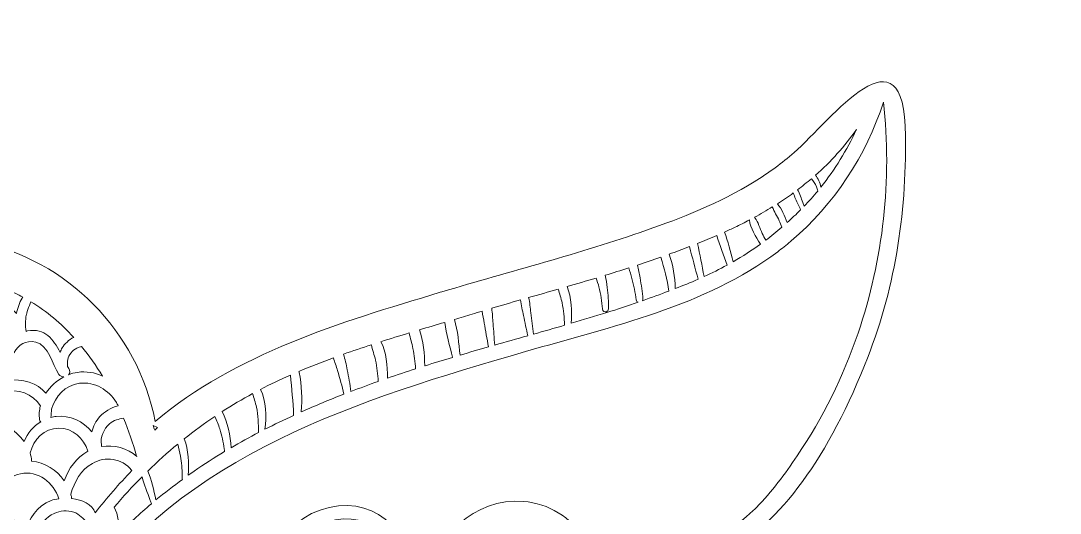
# Model space of a CAD drawing. Header units: millimetres. Extents: x -53 to 48, y -64 to 71.
# Drawn here: x 0.31 to 48.14, y 48.66 to 71.3 of the extents above; entities that cross this region are included whole.
import ezdxf

# ---------------------------------------------------------------- set-up
doc = ezdxf.new("R2010")
doc.units = ezdxf.units.MM
doc.header["$MEASUREMENT"] = 0
doc.layers.add('layer 1', color=7, linetype='Continuous')

msp = doc.modelspace()

# ---------------------------------------------------------------- linework, layer by layer
at = {"layer": 'layer 1', "color": 242, "lineweight": 9}
msp.add_open_spline([(46.5113, -44.8028), (44.1449, -42.9629), (43.4464, -40.8523), (43.1604, -38.5693), (43.1604, -38.5693), (42.4989, -33.2893), (44.6385, -24.0099), (44.8469, -18.4252), (44.8469, -18.4252), (45.1039, -11.5307), (43.901, -3.7187), (39.4432, 1.8081), (39.4432, 1.8081), (39.5064, 1.9143), (39.5792, 2.0392), (39.665, 2.1865), (39.665, 2.1865), (40.1189, 2.9646), (40.1592, 3.0901), (40.1806, 3.1572), (40.1806, 3.1572), (40.6076, 4.4876), (40.2937, 5.743), (39.8275, 6.7135), (39.8275, 6.7135), (40.3498, 6.6049), (40.8691, 6.549), (41.3689, 6.549), (41.3689, 6.549), (41.3689, 6.549), (41.3691, 6.549), (41.3691, 6.549), (41.3691, 6.549), (43.3521, 6.549), (44.9009, 7.425), (45.7298, 9.0158), (45.7298, 9.0158), (46.8792, 11.2248), (45.8813, 13.6782), (44.1247, 15.36), (44.1247, 15.36), (45.2006, 15.5268), (46.3294, 15.9521), (47.0629, 17.0059), (47.0629, 17.0059), (48.1361, 18.5466), (48.0475, 20.6787), (46.9249, 22.2401), (46.9249, 22.2401), (46.8881, 22.3555), (46.7631, 22.489), (46.4415, 22.811), (46.4415, 22.811), (46.4364, 22.816), (46.3458, 22.9065), (46.3057, 22.9463), (46.3057, 22.9463), (46.3057, 22.9463), (46.3035, 22.9441), (46.3035, 22.9441), (46.3035, 22.9441), (46.2988, 22.9484), (46.2942, 22.9528), (46.2895, 22.9571), (46.2895, 22.9571), (46.2895, 22.9571), (46.2923, 22.9599), (46.2923, 22.9599), (46.2923, 22.9599), (46.2923, 22.9599), (46.1222, 23.1297), (46.1222, 23.1297), (46.1222, 23.1297), (46.1222, 23.1297), (46.0902, 23.1297), (46.0902, 23.1297), (46.0902, 23.1297), (45.8821, 23.2995), (45.6581, 23.452), (45.4185, 23.587), (45.4185, 23.587), (46.7663, 24.4276), (47.697, 25.878), (47.2062, 27.5416), (47.2062, 27.5416), (46.7483, 29.0937), (45.2362, 30.1626), (43.6404, 30.6948), (43.6404, 30.6948), (44.2896, 31.2713), (44.7564, 32.0121), (44.9742, 32.8382), (44.9742, 32.8382), (45.2704, 33.9619), (45.0592, 35.1173), (44.3801, 36.0915), (44.3801, 36.0915), (43.6641, 37.1181), (42.576, 37.6384), (41.1457, 37.6384), (41.1457, 37.6384), (40.8816, 37.6384), (40.6048, 37.6202), (40.3164, 37.5838), (40.3164, 37.5838), (41.1372, 39.2085), (40.8861, 41.071), (39.5499, 42.387), (39.5499, 42.387), (38.6922, 43.2319), (37.6, 43.6784), (36.391, 43.6784), (36.391, 43.6784), (35.5846, 43.6784), (34.761, 43.4686), (34.0098, 43.0835), (34.0098, 43.0835), (34.1088, 44.5885), (33.5462, 45.9056), (32.4601, 46.7205), (32.4601, 46.7205), (35.0399, 47.9531), (37.2806, 50.8837), (39.1334, 55.4559), (39.1334, 55.4559), (40.534, 58.9116), (41.0472, 62.3112), (41.0214, 65.9987), (41.0214, 65.9987), (40.9842, 71.2974), (37.6164, 66.7613), (35.8871, 65.2362), (35.8871, 65.2362), (35.3505, 64.7635), (34.7337, 64.311), (34.053, 63.8913), (34.053, 63.8913), (32.468, 62.9082), (30.6573, 62.2149), (29.0957, 61.6663), (29.0957, 61.6663), (26.0041, 60.5825), (22.8255, 59.7773), (19.6893, 58.8369), (19.6893, 58.8369), (19.6893, 58.8369), (19.6102, 58.8132), (19.6102, 58.8132), (19.6102, 58.8132), (14.9798, 57.4252), (10.2097, 55.9958), (6.496, 52.8804), (6.496, 52.8804), (4.8597, 61.2468), (-6.5159, 65.8151), (-14.2629, 54.9265), (-14.2629, 54.9265), (-14.4116, 55.0319), (-14.5921, 55.1544), (-14.8221, 55.28), (-14.8221, 55.28), (-15.815, 55.8298), (-16.9245, 56.335), (-18.3143, 56.8696), (-18.3143, 56.8696), (-20.191, 57.5916), (-22.1444, 58.1671), (-24.0334, 58.724), (-24.0334, 58.724), (-24.4908, 58.8588), (-24.9489, 58.9936), (-25.4068, 59.131), (-25.4068, 59.131), (-26.3173, 59.4037), (-27.2475, 59.6682), (-28.147, 59.924), (-28.147, 59.924), (-30.1278, 60.4874), (-32.176, 61.0698), (-34.1396, 61.7773), (-34.1396, 61.7773), (-35.6789, 62.3319), (-37.3079, 62.972), (-38.7904, 63.8919), (-38.7904, 63.8919), (-40.8923, 65.1888), (-42.4005, 67.6015), (-43.6613, 68.4086), (-43.6613, 68.4086), (-43.7766, 68.4823), (-43.9142, 68.5181), (-44.082, 68.5181), (-44.082, 68.5181), (-47.7806, 68.5181), (-44.8198, 57.9196), (-44.044, 55.8968), (-44.044, 55.8968), (-42.1937, 51.0735), (-39.8955, 47.9944), (-37.1989, 46.7185), (-37.1989, 46.7185), (-38.2829, 45.9032), (-38.8449, 44.5873), (-38.7459, 43.0835), (-38.7459, 43.0835), (-39.4975, 43.4686), (-40.3209, 43.6784), (-41.1277, 43.6784), (-41.1277, 43.6784), (-42.3366, 43.6784), (-43.4294, 43.2316), (-44.2869, 42.3863), (-44.2869, 42.3863), (-45.6227, 41.0704), (-45.8735, 39.2081), (-45.0525, 37.5834), (-45.0525, 37.5834), (-45.3415, 37.6198), (-45.6187, 37.6382), (-45.883, 37.6382), (-45.883, 37.6382), (-47.3127, 37.6382), (-48.4006, 37.1179), (-49.1163, 36.0915), (-49.1163, 36.0915), (-49.7958, 35.1173), (-50.0067, 33.9621), (-49.7107, 32.8382), (-49.7107, 32.8382), (-49.4933, 32.013), (-49.0271, 31.2729), (-48.3789, 30.6966), (-48.3789, 30.6966), (-49.7584, 30.2409), (-51.1438, 29.3648), (-51.7828, 27.9683), (-51.7828, 27.9683), (-52.1671, 27.1287), (-52.173, 26.2454), (-51.8, 25.4137), (-51.8, 25.4137), (-51.4777, 24.6943), (-50.8787, 24.0472), (-50.1317, 23.5787), (-50.1317, 23.5787), (-50.9224, 23.1171), (-51.5801, 22.4475), (-52.0154, 21.6405), (-52.0154, 21.6405), (-52.6078, 20.5419), (-52.7252, 19.2937), (-52.346, 18.1263), (-52.346, 18.1263), (-51.851, 16.6027), (-50.6769, 15.6802), (-48.848, 15.3726), (-48.848, 15.3726), (-50.6128, 13.6903), (-51.6183, 11.23), (-50.4659, 9.0152), (-50.4659, 9.0152), (-49.637, 7.4246), (-48.0893, 6.5484), (-46.1076, 6.5484), (-46.1076, 6.5484), (-45.6074, 6.5484), (-45.0879, 6.6045), (-44.5654, 6.7131), (-44.5654, 6.7131), (-45.0725, 5.6533), (-45.2374, 4.5756), (-45.0298, 3.5832), (-45.0298, 3.5832), (-44.8949, 2.9379), (-44.597, 2.3087), (-44.164, 1.7516), (-44.164, 1.7516), (-44.2865, 1.6272), (-44.4164, 1.5124), (-44.5219, 1.3718), (-44.5219, 1.3718), (-48.8126, -4.3505), (-49.8334, -11.3066), (-49.5749, -18.4311), (-49.5749, -18.4311), (-49.3707, -23.9339), (-47.2759, -33.5203), (-47.892, -38.5346), (-47.892, -38.5346), (-48.1741, -40.8347), (-48.8706, -42.9599), (-51.2476, -44.8028), (-51.2476, -44.8028), (-51.5477, -45.0355), (-52.5644, -45.5596), (-52.5644, -45.5596), (-52.5644, -45.5596), (-52.5644, -45.5596), (-52.5644, -58.9343), (-52.5644, -58.9343), (-52.5644, -58.9343), (-52.5644, -58.9343), (-46.9124, -58.9343), (-46.9124, -58.9343), (-46.9124, -58.9343), (-46.9124, -58.9343), (-39.658, -58.9343), (-39.658, -58.9343), (-39.658, -58.9343), (-39.658, -58.9343), (-39.658, -63.8225), (-39.658, -63.8225), (-39.658, -63.8225), (-39.658, -63.8225), (-39.5016, -64.0969), (-39.5016, -64.0969), (-39.5016, -64.0969), (-39.5016, -64.0969), (34.6881, -64.0969), (34.6881, -64.0969), (34.6881, -64.0969), (34.6881, -64.0969), (34.913, -63.7023), (34.913, -63.7023), (34.913, -63.7023), (34.913, -63.7023), (34.913, -58.9343), (34.913, -58.9343), (34.913, -58.9343), (34.913, -58.9343), (41.6615, -58.9343), (41.6615, -58.9343), (41.6615, -58.9343), (41.6615, -58.9343), (41.7214, -58.9343), (41.7214, -58.9343), (41.7214, -58.9343), (41.7214, -58.9343), (47.8196, -58.9343), (47.8196, -58.9343), (47.8196, -58.9343), (47.8196, -58.9343), (47.8196, -45.5596), (47.8196, -45.5596), (47.8196, -45.5596), (47.4925, -45.3704), (46.8096, -45.0347), (46.5113, -44.8028)], degree=3, knots=[0, 0, 0, 0, 0.0113636, 0.0113636, 0.0113636, 0.0113636, 0.0227273, 0.0227273, 0.0227273, 0.0227273, 0.0340909, 0.0340909, 0.0340909, 0.0340909, 0.0454545, 0.0454545, 0.0454545, 0.0454545, 0.0568182, 0.0568182, 0.0568182, 0.0568182, 0.0681818, 0.0681818, 0.0681818, 0.0681818, 0.0795455, 0.0795455, 0.0795455, 0.0795455, 0.0909091, 0.0909091, 0.0909091, 0.0909091, 0.1022727, 0.1022727, 0.1022727, 0.1022727, 0.1136364, 0.1136364, 0.1136364, 0.1136364, 0.125, 0.125, 0.125, 0.125, 0.1363636, 0.1363636, 0.1363636, 0.1363636, 0.1477273, 0.1477273, 0.1477273, 0.1477273, 0.1590909, 0.1590909, 0.1590909, 0.1590909, 0.1704545, 0.1704545, 0.1704545, 0.1704545, 0.1818182, 0.1818182, 0.1818182, 0.1818182, 0.1931818, 0.1931818, 0.1931818, 0.1931818, 0.2045455, 0.2045455, 0.2045455, 0.2045455, 0.2159091, 0.2159091, 0.2159091, 0.2159091, 0.2272727, 0.2272727, 0.2272727, 0.2272727, 0.2386364, 0.2386364, 0.2386364, 0.2386364, 0.25, 0.25, 0.25, 0.25, 0.2613636, 0.2613636, 0.2613636, 0.2613636, 0.2727273, 0.2727273, 0.2727273, 0.2727273, 0.2840909, 0.2840909, 0.2840909, 0.2840909, 0.2954545, 0.2954545, 0.2954545, 0.2954545, 0.3068182, 0.3068182, 0.3068182, 0.3068182, 0.3181818, 0.3181818, 0.3181818, 0.3181818, 0.3295455, 0.3295455, 0.3295455, 0.3295455, 0.3409091, 0.3409091, 0.3409091, 0.3409091, 0.3522727, 0.3522727, 0.3522727, 0.3522727, 0.3636364, 0.3636364, 0.3636364, 0.3636364, 0.375, 0.375, 0.375, 0.375, 0.3863636, 0.3863636, 0.3863636, 0.3863636, 0.3977273, 0.3977273, 0.3977273, 0.3977273, 0.4090909, 0.4090909, 0.4090909, 0.4090909, 0.4204545, 0.4204545, 0.4204545, 0.4204545, 0.4318182, 0.4318182, 0.4318182, 0.4318182, 0.4431818, 0.4431818, 0.4431818, 0.4431818, 0.4545455, 0.4545455, 0.4545455, 0.4545455, 0.4659091, 0.4659091, 0.4659091, 0.4659091, 0.4772727, 0.4772727, 0.4772727, 0.4772727, 0.4886364, 0.4886364, 0.4886364, 0.4886364, 0.5, 0.5, 0.5, 0.5, 0.5113636, 0.5113636, 0.5113636, 0.5113636, 0.5227273, 0.5227273, 0.5227273, 0.5227273, 0.5340909, 0.5340909, 0.5340909, 0.5340909, 0.5454545, 0.5454545, 0.5454545, 0.5454545, 0.5568182, 0.5568182, 0.5568182, 0.5568182, 0.5681818, 0.5681818, 0.5681818, 0.5681818, 0.5795455, 0.5795455, 0.5795455, 0.5795455, 0.5909091, 0.5909091, 0.5909091, 0.5909091, 0.6022727, 0.6022727, 0.6022727, 0.6022727, 0.6136364, 0.6136364, 0.6136364, 0.6136364, 0.625, 0.625, 0.625, 0.625, 0.6363636, 0.6363636, 0.6363636, 0.6363636, 0.6477273, 0.6477273, 0.6477273, 0.6477273, 0.6590909, 0.6590909, 0.6590909, 0.6590909, 0.6704545, 0.6704545, 0.6704545, 0.6704545, 0.6818182, 0.6818182, 0.6818182, 0.6818182, 0.6931818, 0.6931818, 0.6931818, 0.6931818, 0.7045455, 0.7045455, 0.7045455, 0.7045455, 0.7159091, 0.7159091, 0.7159091, 0.7159091, 0.7272727, 0.7272727, 0.7272727, 0.7272727, 0.7386364, 0.7386364, 0.7386364, 0.7386364, 0.75, 0.75, 0.75, 0.75, 0.7613636, 0.7613636, 0.7613636, 0.7613636, 0.7727273, 0.7727273, 0.7727273, 0.7727273, 0.7840909, 0.7840909, 0.7840909, 0.7840909, 0.7954545, 0.7954545, 0.7954545, 0.7954545, 0.8068182, 0.8068182, 0.8068182, 0.8068182, 0.8181818, 0.8181818, 0.8181818, 0.8181818, 0.8295455, 0.8295455, 0.8295455, 0.8295455, 0.8409091, 0.8409091, 0.8409091, 0.8409091, 0.8522727, 0.8522727, 0.8522727, 0.8522727, 0.8636364, 0.8636364, 0.8636364, 0.8636364, 0.875, 0.875, 0.875, 0.875, 0.8863636, 0.8863636, 0.8863636, 0.8863636, 0.8977273, 0.8977273, 0.8977273, 0.8977273, 0.9090909, 0.9090909, 0.9090909, 0.9090909, 0.9204545, 0.9204545, 0.9204545, 0.9204545, 0.9318182, 0.9318182, 0.9318182, 0.9318182, 0.9431818, 0.9431818, 0.9431818, 0.9431818, 0.9545455, 0.9545455, 0.9545455, 0.9545455, 0.9659091, 0.9659091, 0.9659091, 0.9659091, 0.9772727, 0.9772727, 0.9772727, 0.9772727, 1, 1, 1, 1], dxfattribs=at)
at = {"layer": 'layer 1', "color": 250, "lineweight": 18}
for points, knots in [([(40.002, 67.5635), (40.4005, 63.9888), (40, 60.3516), (38.834, 56.9372), (38.834, 56.9372), (38.1541, 54.9447), (37.2145, 53.0421), (36.0365, 51.2957), (36.0365, 51.2957), (35.4722, 50.4557), (34.8588, 49.6432), (34.1556, 48.9145), (34.1556, 48.9145), (34.0541, 48.8071), (33.4366, 48.268), (32.8467, 47.7932), (32.8467, 47.7932), (32.462, 47.5842), (32.0674, 47.4045), (31.6474, 47.26), (31.6474, 47.26), (31.5654, 47.2327), (31.4814, 47.2112), (31.3974, 47.1857), (31.3974, 47.1857), (31.3349, 47.1839), (31.2744, 47.1663), (31.2196, 47.135), (31.2196, 47.135), (30.8211, 47.0354), (30.4168, 46.9631), (30.026, 46.8361), (30.026, 46.8361), (30.026, 46.8342), (30.026, 46.8342), (30.0242, 46.8342), (30.0242, 46.8342), (28.7056, 46.7755), (27.3403, 46.1076), (26.4904, 45.0781), (26.4904, 45.0781), (26.6194, 45.8926), (26.5861, 46.715), (26.1876, 47.4711), (26.1876, 47.4711), (25.6524, 48.4809), (24.5763, 49.1059), (23.4509, 49.1978), (23.4509, 49.1978), (21.1167, 49.3911), (19.4446, 47.5393), (18.8684, 45.4511), (18.8684, 45.4511), (18.2863, 47.4944), (16.8701, 49.4518), (14.4986, 48.9242), (14.4986, 48.9242), (12.2093, 48.4145), (11.0158, 45.7773), (11.2619, 43.5329), (11.2619, 43.5329), (10.1973, 45.0332), (8.445, 45.8829), (6.56, 44.9472), (6.56, 44.9472), (4.0831, 43.7166), (4.2746, 40.6088), (5.5403, 38.5577), (5.5403, 38.5577), (5.5755, 38.501), (5.6186, 38.464), (5.6654, 38.4405), (5.6654, 38.4405), (5.6087, 38.2764), (5.5697, 38.1005), (5.5579, 37.915), (5.5579, 37.915), (4.9152, 38.1748), (4.1398, 37.9287), (3.6339, 37.4014), (3.6339, 37.4014), (2.9618, 36.702), (2.7803, 35.6394), (3.1476, 34.7622), (3.1476, 34.7622), (3.1476, 34.7622), (3.1377, 34.7622), (3.1377, 34.7622), (3.1377, 34.7622), (2.2821, 34.8814), (1.3778, 34.645), (0.8737, 33.8716), (0.8737, 33.8716), (0.4655, 33.2445), (0.4752, 32.4475), (0.8464, 31.8381), (0.8464, 31.8381), (0.3853, 31.7794), (-0.0033, 31.5724), (-0.2943, 31.2832), (-0.2943, 31.2832), (0.4792, 35.8112), (0.4558, 40.474), (3.0654, 44.4531), (3.0654, 44.4531), (7.6111, 51.3855), (16.0145, 53.9074), (23.5369, 56.0895), (23.5369, 56.0895), (27.4437, 57.2243), (31.827, 58.1853), (35.1361, 60.676), (35.1361, 60.676), (35.3392, 60.8283), (35.5347, 60.9884), (35.73, 61.1525), (35.73, 61.1525), (35.7379, 61.1584), (35.7456, 61.1663), (35.7535, 61.174), (35.7535, 61.174), (37.74, 62.8599), (39.209, 65.0904), (40.002, 67.5635)], [0, 0, 0, 0, 0.03125, 0.03125, 0.03125, 0.03125, 0.0625, 0.0625, 0.0625, 0.0625, 0.09375, 0.09375, 0.09375, 0.09375, 0.125, 0.125, 0.125, 0.125, 0.15625, 0.15625, 0.15625, 0.15625, 0.1875, 0.1875, 0.1875, 0.1875, 0.21875, 0.21875, 0.21875, 0.21875, 0.25, 0.25, 0.25, 0.25, 0.28125, 0.28125, 0.28125, 0.28125, 0.3125, 0.3125, 0.3125, 0.3125, 0.34375, 0.34375, 0.34375, 0.34375, 0.375, 0.375, 0.375, 0.375, 0.40625, 0.40625, 0.40625, 0.40625, 0.4375, 0.4375, 0.4375, 0.4375, 0.46875, 0.46875, 0.46875, 0.46875, 0.5, 0.5, 0.5, 0.5, 0.53125, 0.53125, 0.53125, 0.53125, 0.5625, 0.5625, 0.5625, 0.5625, 0.59375, 0.59375, 0.59375, 0.59375, 0.625, 0.625, 0.625, 0.625, 0.65625, 0.65625, 0.65625, 0.65625, 0.6875, 0.6875, 0.6875, 0.6875, 0.71875, 0.71875, 0.71875, 0.71875, 0.75, 0.75, 0.75, 0.75, 0.78125, 0.78125, 0.78125, 0.78125, 0.8125, 0.8125, 0.8125, 0.8125, 0.84375, 0.84375, 0.84375, 0.84375, 0.875, 0.875, 0.875, 0.875, 0.90625, 0.90625, 0.90625, 0.90625, 0.9375, 0.9375, 0.9375, 0.9375, 1, 1, 1, 1]), ([(38.7578, 66.2939), (38.3182, 65.3446), (37.7694, 64.4614), (37.1267, 63.6548), (37.1267, 63.6548), (37.0836, 63.856), (37.0016, 64.0474), (36.8707, 64.1959), (36.8707, 64.1959), (37.5818, 64.8229), (38.2225, 65.5202), (38.7578, 66.2939)], [0, 0, 0, 0, 0.25, 0.25, 0.25, 0.25, 0.5, 0.5, 0.5, 0.5, 1, 1, 1, 1]), ([(36.9196, 63.6646), (36.9449, 63.6021), (36.9625, 63.5377), (36.9763, 63.4711), (36.9763, 63.4711), (36.779, 63.2309), (36.5699, 62.9984), (36.3532, 62.772), (36.3532, 62.772), (36.3336, 62.8266), (36.3141, 62.8833), (36.2925, 62.9399), (36.2925, 62.9399), (36.2184, 63.1352), (36.1577, 63.3481), (36.0484, 63.5298), (36.0484, 63.5298), (36.2672, 63.6939), (36.4821, 63.8619), (36.6891, 64.0377), (36.6891, 64.0377), (36.7751, 63.9205), (36.863, 63.8073), (36.9196, 63.6646)], [0, 0, 0, 0, 0.1428571, 0.1428571, 0.1428571, 0.1428571, 0.2857143, 0.2857143, 0.2857143, 0.2857143, 0.4285714, 0.4285714, 0.4285714, 0.4285714, 0.5714286, 0.5714286, 0.5714286, 0.5714286, 0.7142857, 0.7142857, 0.7142857, 0.7142857, 1, 1, 1, 1]), ([(36.0816, 62.8519), (36.1168, 62.77), (36.1539, 62.6878), (36.1911, 62.6059), (36.1911, 62.6059), (35.9917, 62.4027), (35.7847, 62.2093), (35.5719, 62.0178), (35.5719, 62.0178), (35.4624, 62.3364), (35.3197, 62.6429), (35.1224, 62.8852), (35.1224, 62.8852), (35.3705, 63.0454), (35.6168, 63.2095), (35.8549, 63.3833), (35.8549, 63.3833), (35.9116, 63.2016), (36.0074, 63.022), (36.0816, 62.8519)], [0, 0, 0, 0, 0.1666667, 0.1666667, 0.1666667, 0.1666667, 0.3333333, 0.3333333, 0.3333333, 0.3333333, 0.5, 0.5, 0.5, 0.5, 0.6666667, 0.6666667, 0.6666667, 0.6666667, 1, 1, 1, 1]), ([(35.2065, 62.1077), (35.2534, 62.01), (35.2925, 61.9084), (35.3333, 61.8068), (35.3333, 61.8068), (35.0911, 61.598), (34.8412, 61.3987), (34.5834, 61.2052), (34.5834, 61.2052), (34.5286, 61.3109), (34.476, 61.4143), (34.4251, 61.5217), (34.4251, 61.5217), (34.3138, 61.756), (34.2455, 62.0355), (34.0911, 62.2445), (34.0911, 62.2445), (34.0852, 62.2522), (34.0775, 62.2581), (34.0696, 62.264), (34.0696, 62.264), (34.3471, 62.4163), (34.6204, 62.5746), (34.8882, 62.7407), (34.8882, 62.7407), (34.978, 62.5238), (35.1049, 62.3206), (35.2065, 62.1077)], [0, 0, 0, 0, 0.125, 0.125, 0.125, 0.125, 0.25, 0.25, 0.25, 0.25, 0.375, 0.375, 0.375, 0.375, 0.5, 0.5, 0.5, 0.5, 0.625, 0.625, 0.625, 0.625, 0.75, 0.75, 0.75, 0.75, 1, 1, 1, 1]), ([(33.8333, 62.139), (33.8802, 61.764), (34.1125, 61.3733), (34.3471, 61.0314), (34.3471, 61.0314), (33.9466, 60.7423), (33.5285, 60.4747), (33.0948, 60.2226), (33.0948, 60.2226), (32.9698, 60.6798), (32.8488, 61.1448), (32.6867, 61.5861), (32.6867, 61.5861), (32.8488, 61.6584), (33.0109, 61.7308), (33.173, 61.8069), (33.173, 61.8069), (33.3958, 61.9124), (33.6145, 62.0236), (33.8333, 62.139)], [0, 0, 0, 0, 0.1666667, 0.1666667, 0.1666667, 0.1666667, 0.3333333, 0.3333333, 0.3333333, 0.3333333, 0.5, 0.5, 0.5, 0.5, 0.6666667, 0.6666667, 0.6666667, 0.6666667, 1, 1, 1, 1]), ([(32.337, 61.4299), (32.4659, 60.9689), (32.6437, 60.5138), (32.8076, 60.0645), (32.8076, 60.0645), (32.4659, 59.875), (32.1123, 59.7011), (31.7509, 59.537), (31.7509, 59.537), (31.6532, 60.0449), (31.5556, 60.5547), (31.4502, 61.0608), (31.4502, 61.0608), (31.7471, 61.1798), (32.0439, 61.303), (32.337, 61.4299)], [0, 0, 0, 0, 0.2, 0.2, 0.2, 0.2, 0.4, 0.4, 0.4, 0.4, 0.6, 0.6, 0.6, 0.6, 1, 1, 1, 1]), ([(31.077, 60.9142), (31.208, 60.4122), (31.3427, 59.9141), (31.4775, 59.4141), (31.4775, 59.4141), (31.1298, 59.2635), (30.7761, 59.1229), (30.4226, 58.9843), (30.4226, 58.9843), (30.405, 59.5195), (30.325, 60.0665), (30.1375, 60.5645), (30.1375, 60.5645), (30.4519, 60.6779), (30.7664, 60.7932), (31.077, 60.9142)], [0, 0, 0, 0, 0.2, 0.2, 0.2, 0.2, 0.4, 0.4, 0.4, 0.4, 0.6, 0.6, 0.6, 0.6, 1, 1, 1, 1]), ([(29.7546, 60.4259), (29.9187, 59.9082), (30.0652, 59.41), (30.1316, 58.8709), (30.1316, 58.8709), (29.7293, 58.7167), (29.3248, 58.572), (28.9204, 58.4295), (28.9204, 58.4295), (28.9322, 58.451), (28.9401, 58.4745), (28.936, 58.5036), (28.936, 58.5036), (28.9069, 58.8318), (28.8638, 59.1601), (28.8033, 59.4843), (28.8033, 59.4843), (28.7681, 59.6698), (28.7387, 59.8712), (28.6841, 60.0626), (28.6841, 60.0626), (29.0417, 60.1798), (29.399, 60.3008), (29.7546, 60.4259)], [0, 0, 0, 0, 0.1428571, 0.1428571, 0.1428571, 0.1428571, 0.2857143, 0.2857143, 0.2857143, 0.2857143, 0.4285714, 0.4285714, 0.4285714, 0.4285714, 0.5714286, 0.5714286, 0.5714286, 0.5714286, 0.7142857, 0.7142857, 0.7142857, 0.7142857, 1, 1, 1, 1]), ([(28.6294, 58.4608), (28.6373, 58.4061), (28.6743, 58.3748), (28.7192, 58.3592), (28.7192, 58.3592), (28.2407, 58.195), (27.7583, 58.0368), (27.2738, 57.8844), (27.2738, 57.8844), (27.2738, 57.8844), (27.2621, 57.9235), (27.2621, 57.9235), (27.2621, 57.9235), (27.309, 57.9411), (27.3461, 57.9822), (27.3481, 58.0485), (27.3481, 58.0485), (27.3557, 58.3768), (27.3402, 58.703), (27.2953, 59.0292), (27.2953, 59.0292), (27.2718, 59.2089), (27.2503, 59.41), (27.2016, 59.5976), (27.2016, 59.5976), (27.5628, 59.7071), (27.9224, 59.8184), (28.2797, 59.9335), (28.2797, 59.9335), (28.3285, 59.7715), (28.3872, 59.6114), (28.4301, 59.4511), (28.4301, 59.4511), (28.5141, 59.1249), (28.5787, 58.7949), (28.6294, 58.4608)], [0, 0, 0, 0, 0.1, 0.1, 0.1, 0.1, 0.2, 0.2, 0.2, 0.2, 0.3, 0.3, 0.3, 0.3, 0.4, 0.4, 0.4, 0.4, 0.5, 0.5, 0.5, 0.5, 0.6, 0.6, 0.6, 0.6, 0.7, 0.7, 0.7, 0.7, 0.8, 0.8, 0.8, 0.8, 1, 1, 1, 1]), ([(27.2621, 57.9236), (27.2621, 57.9236), (27.2738, 57.8845), (27.2738, 57.8845), (27.2738, 57.8845), (26.7307, 57.7145), (26.1839, 57.5504), (25.6369, 57.3904), (25.6369, 57.3904), (25.676, 57.9197), (25.6545, 58.578), (25.4434, 59.078), (25.4434, 59.078), (25.8888, 59.207), (26.336, 59.3359), (26.7814, 59.4706), (26.7814, 59.4706), (26.8264, 59.3338), (26.8792, 59.1991), (26.9144, 59.0625), (26.9144, 59.0625), (27.0004, 58.7304), (27.0491, 58.3904), (27.0727, 58.0487), (27.0727, 58.0487), (27.0804, 57.9392), (27.1839, 57.8962), (27.2621, 57.9236)], [0, 0, 0, 0, 0.125, 0.125, 0.125, 0.125, 0.25, 0.25, 0.25, 0.25, 0.375, 0.375, 0.375, 0.375, 0.5, 0.5, 0.5, 0.5, 0.625, 0.625, 0.625, 0.625, 0.75, 0.75, 0.75, 0.75, 1, 1, 1, 1]), ([(0.4069, 58.5917), (0.3972, 58.5779), (0.3855, 58.5643), (0.3775, 58.5506), (0.3775, 58.5506), (0.2428, 58.3377), (0.1588, 58.0936), (0.1118, 57.8376), (0.1118, 57.8376), (-0.1556, 58.1542), (-0.5385, 58.3749), (-0.9566, 58.4413), (-0.9566, 58.4413), (-0.7649, 58.5623), (-0.3495, 58.7308), (-0.3177, 58.9316), (-0.3177, 58.9316), (-0.0697, 58.83), (0.1726, 58.7167), (0.4069, 58.5917)], [0, 0, 0, 0, 0.1666667, 0.1666667, 0.1666667, 0.1666667, 0.3333333, 0.3333333, 0.3333333, 0.3333333, 0.5, 0.5, 0.5, 0.5, 0.6666667, 0.6666667, 0.6666667, 0.6666667, 1, 1, 1, 1]), ([(25.2168, 58.3299), (25.2891, 57.9899), (25.3184, 57.6461), (25.3302, 57.3005), (25.3302, 57.3005), (24.8554, 57.1618), (24.3789, 57.0271), (23.9003, 56.8921), (23.9003, 56.8921), (23.8612, 57.2165), (23.8202, 57.5427), (23.7773, 57.8689), (23.7773, 57.8689), (23.7459, 58.1032), (23.7362, 58.3436), (23.6757, 58.5721), (23.6757, 58.5721), (24.1308, 58.701), (24.5859, 58.8319), (25.043, 58.9628), (25.043, 58.9628), (25.0956, 58.7518), (25.1699, 58.5448), (25.2168, 58.3299)], [0, 0, 0, 0, 0.1428571, 0.1428571, 0.1428571, 0.1428571, 0.2857143, 0.2857143, 0.2857143, 0.2857143, 0.4285714, 0.4285714, 0.4285714, 0.4285714, 0.5714286, 0.5714286, 0.5714286, 0.5714286, 0.7142857, 0.7142857, 0.7142857, 0.7142857, 1, 1, 1, 1]), ([(2.7432, 56.7418), (2.5224, 56.644), (2.3192, 56.4312), (2.2176, 56.2611), (2.2176, 56.2611), (2.1785, 56.1968), (2.1454, 56.1264), (2.1201, 56.0523), (2.1201, 56.0523), (1.8036, 56.648), (1.4304, 57.1833), (0.6159, 57.0368), (0.6159, 57.0368), (0.5925, 57.0309), (0.573, 57.023), (0.5514, 57.0192), (0.5514, 57.0192), (0.5202, 57.2691), (0.5164, 57.5172), (0.5631, 57.7691), (0.5631, 57.7691), (0.571, 57.8102), (0.6861, 58.1931), (0.778, 58.3807), (0.778, 58.3807), (1.5086, 57.9373), (2.163, 57.3786), (2.7432, 56.7418)], [0, 0, 0, 0, 0.125, 0.125, 0.125, 0.125, 0.25, 0.25, 0.25, 0.25, 0.375, 0.375, 0.375, 0.375, 0.5, 0.5, 0.5, 0.5, 0.625, 0.625, 0.625, 0.625, 0.75, 0.75, 0.75, 0.75, 1, 1, 1, 1]), ([(23.4451, 57.7419), (23.5077, 57.4333), (23.572, 57.1247), (23.6366, 56.8159), (23.6366, 56.8159), (23.1287, 56.6735), (22.6207, 56.5308), (22.1148, 56.3863), (22.1148, 56.3863), (22.0913, 56.7184), (22.0699, 57.0504), (22.0387, 57.3825), (22.0387, 57.3825), (22.0191, 57.6071), (22.0191, 57.8514), (21.9762, 58.0779), (21.9762, 58.0779), (22.4157, 58.2088), (22.8571, 58.3359), (23.3006, 58.4648), (23.3006, 58.4648), (23.3241, 58.2225), (23.4002, 57.9763), (23.4451, 57.7419)], [0, 0, 0, 0, 0.1428571, 0.1428571, 0.1428571, 0.1428571, 0.2857143, 0.2857143, 0.2857143, 0.2857143, 0.4285714, 0.4285714, 0.4285714, 0.4285714, 0.5714286, 0.5714286, 0.5714286, 0.5714286, 0.7142857, 0.7142857, 0.7142857, 0.7142857, 1, 1, 1, 1]), ([(21.6324, 57.402), (21.6929, 57.0367), (21.7613, 56.6715), (21.8297, 56.3062), (21.8297, 56.3062), (21.394, 56.1812), (20.9585, 56.0561), (20.5249, 55.9272), (20.5249, 55.9272), (20.4644, 56.4586), (20.4095, 57.0465), (20.2709, 57.57), (20.2709, 57.57), (20.5384, 57.6501), (20.8061, 57.7302), (21.0737, 57.8101), (21.0737, 57.8101), (21.2281, 57.8571), (21.3863, 57.9041), (21.5425, 57.9508), (21.5425, 57.9508), (21.562, 57.7673), (21.6012, 57.5876), (21.6324, 57.402)], [0, 0, 0, 0, 0.1428571, 0.1428571, 0.1428571, 0.1428571, 0.2857143, 0.2857143, 0.2857143, 0.2857143, 0.4285714, 0.4285714, 0.4285714, 0.4285714, 0.5714286, 0.5714286, 0.5714286, 0.5714286, 0.7142857, 0.7142857, 0.7142857, 0.7142857, 1, 1, 1, 1]), ([(20.1772, 55.8295), (20.1772, 55.8275), (20.1792, 55.8257), (20.1792, 55.8237), (20.1792, 55.8237), (19.7572, 55.6986), (19.3333, 55.5697), (18.9134, 55.437), (18.9134, 55.437), (18.9075, 55.435), (18.9016, 55.4329), (18.8958, 55.4311), (18.8958, 55.4311), (18.8859, 55.984), (18.835, 56.5835), (18.6477, 57.0874), (18.6477, 57.0874), (19.0364, 57.2027), (19.4251, 57.3181), (19.8139, 57.4333), (19.8139, 57.4333), (19.8841, 56.898), (20.0444, 56.3393), (20.1772, 55.8295)], [0, 0, 0, 0, 0.1428571, 0.1428571, 0.1428571, 0.1428571, 0.2857143, 0.2857143, 0.2857143, 0.2857143, 0.4285714, 0.4285714, 0.4285714, 0.4285714, 0.5714286, 0.5714286, 0.5714286, 0.5714286, 0.7142857, 0.7142857, 0.7142857, 0.7142857, 1, 1, 1, 1]), ([(18.3546, 56.23), (18.4172, 55.9214), (18.4542, 55.6088), (18.4758, 55.2963), (18.4758, 55.2963), (18.044, 55.1557), (17.6144, 55.013), (17.1846, 54.8647), (17.1846, 54.8647), (17.1846, 55.4076), (17.1317, 56.0855), (16.8739, 56.5424), (16.8739, 56.5424), (17.3076, 56.6793), (17.7413, 56.814), (18.1769, 56.945), (18.1769, 56.945), (18.2316, 56.7066), (18.3058, 56.4722), (18.3546, 56.23)], [0, 0, 0, 0, 0.1666667, 0.1666667, 0.1666667, 0.1666667, 0.3333333, 0.3333333, 0.3333333, 0.3333333, 0.5, 0.5, 0.5, 0.5, 0.6666667, 0.6666667, 0.6666667, 0.6666667, 1, 1, 1, 1]), ([(2.0614, 55.0424), (2.1201, 54.9584), (2.2021, 54.9252), (2.2822, 54.9232), (2.2822, 54.9232), (1.952, 54.7473), (1.6648, 54.4836), (1.4618, 54.1711), (1.4618, 54.1711), (1.0925, 54.6498), (0.3796, 54.8333), (-0.3256, 54.7787), (-0.3256, 54.7787), (-0.306, 54.804), (-0.2904, 54.8333), (-0.2904, 54.8723), (-0.2904, 54.8723), (-0.2884, 55.5737), (0.0494, 56.7398), (0.9988, 56.523), (0.9988, 56.523), (1.6043, 56.3862), (1.7508, 55.4857), (2.0614, 55.0424)], [0, 0, 0, 0, 0.1428571, 0.1428571, 0.1428571, 0.1428571, 0.2857143, 0.2857143, 0.2857143, 0.2857143, 0.4285714, 0.4285714, 0.4285714, 0.4285714, 0.5714286, 0.5714286, 0.5714286, 0.5714286, 0.7142857, 0.7142857, 0.7142857, 0.7142857, 1, 1, 1, 1]), ([(3.1006, 56.3277), (3.4523, 55.8979), (3.7745, 55.4409), (4.0656, 54.9603), (4.0656, 54.9603), (3.7178, 55.1262), (3.3214, 55.1947), (2.913, 55.1341), (2.913, 55.1341), (2.7764, 55.1147), (2.6396, 55.0775), (2.5087, 55.0266), (2.5087, 55.0266), (2.5692, 55.0989), (2.5868, 55.2005), (2.5204, 55.31), (2.5204, 55.31), (2.501, 55.3412), (2.4814, 55.3725), (2.462, 55.4057), (2.462, 55.4057), (2.4286, 55.6303), (2.4697, 55.8412), (2.62, 56.0288), (2.62, 56.0288), (2.6904, 56.1186), (2.7803, 56.1987), (2.8857, 56.2475), (2.8857, 56.2475), (2.9638, 56.2827), (3.0342, 56.2965), (3.1006, 56.3277)], [0, 0, 0, 0, 0.1111111, 0.1111111, 0.1111111, 0.1111111, 0.2222222, 0.2222222, 0.2222222, 0.2222222, 0.3333333, 0.3333333, 0.3333333, 0.3333333, 0.4444444, 0.4444444, 0.4444444, 0.4444444, 0.5555556, 0.5555556, 0.5555556, 0.5555556, 0.6666667, 0.6666667, 0.6666667, 0.6666667, 0.7777778, 0.7777778, 0.7777778, 0.7777778, 1, 1, 1, 1]), ([(16.6317, 55.6947), (16.7021, 55.3724), (16.7371, 55.0444), (16.7547, 54.7161), (16.7547, 54.7161), (16.3328, 54.5658), (15.9109, 54.4114), (15.491, 54.2511), (15.491, 54.2511), (15.4558, 54.589), (15.4012, 54.9232), (15.3287, 55.2552), (15.3287, 55.2552), (15.28, 55.4839), (15.2371, 55.7377), (15.1569, 55.9681), (15.1569, 55.9681), (15.5827, 56.1187), (16.0105, 56.2632), (16.4403, 56.4038), (16.4403, 56.4038), (16.4832, 56.1636), (16.5771, 55.9331), (16.6317, 55.6947)], [0, 0, 0, 0, 0.1428571, 0.1428571, 0.1428571, 0.1428571, 0.2857143, 0.2857143, 0.2857143, 0.2857143, 0.4285714, 0.4285714, 0.4285714, 0.4285714, 0.5714286, 0.5714286, 0.5714286, 0.5714286, 0.7142857, 0.7142857, 0.7142857, 0.7142857, 1, 1, 1, 1]), ([(14.8893, 55.2123), (14.9948, 54.8549), (15.0846, 54.4935), (15.1803, 54.1341), (15.1803, 54.1341), (14.5161, 53.8761), (13.8599, 53.6027), (13.2093, 53.3135), (13.2093, 53.3135), (13.2621, 53.9192), (13.2309, 54.5422), (13.1235, 55.1321), (13.1235, 55.1321), (13.1195, 55.1497), (13.1118, 55.1614), (13.1059, 55.1752), (13.1059, 55.1752), (13.6294, 55.3978), (14.1588, 55.6069), (14.694, 55.8021), (14.694, 55.8021), (14.7525, 55.603), (14.8306, 55.4075), (14.8893, 55.2123)], [0, 0, 0, 0, 0.1428571, 0.1428571, 0.1428571, 0.1428571, 0.2857143, 0.2857143, 0.2857143, 0.2857143, 0.4285714, 0.4285714, 0.4285714, 0.4285714, 0.5714286, 0.5714286, 0.5714286, 0.5714286, 0.7142857, 0.7142857, 0.7142857, 0.7142857, 1, 1, 1, 1]), ([(12.7132, 55.0052), (12.7834, 54.386), (12.8304, 53.7747), (12.8636, 53.1554), (12.8636, 53.1554), (12.4182, 52.9523), (11.9768, 52.7374), (11.5412, 52.5166), (11.5412, 52.5166), (11.633, 53.0929), (11.6017, 53.8234), (11.34, 54.3508), (11.34, 54.3508), (11.7913, 54.5833), (12.2484, 54.8), (12.7132, 55.0052)], [0, 0, 0, 0, 0.2, 0.2, 0.2, 0.2, 0.4, 0.4, 0.4, 0.4, 0.6, 0.6, 0.6, 0.6, 1, 1, 1, 1]), ([(4.7122, 53.755), (4.7375, 53.7022), (4.7629, 53.6496), (4.7864, 53.5968), (4.7864, 53.5968), (4.4641, 53.5304), (4.1358, 53.2979), (3.9502, 53.0968), (3.9502, 53.0968), (3.7647, 52.8956), (3.6378, 52.6552), (3.5753, 52.4012), (3.5753, 52.4012), (3.1866, 52.8819), (2.5653, 53.1769), (1.9325, 53.1064), (1.9325, 53.1064), (1.8485, 53.0988), (1.7684, 53.0791), (1.6903, 53.0577), (1.6903, 53.0577), (1.7117, 53.1904), (1.7215, 53.3175), (1.7176, 53.4347), (1.7176, 53.4347), (1.9287, 54.0304), (2.3057, 54.5402), (3.0165, 54.6303), (3.0165, 54.6303), (3.7159, 54.7181), (4.3449, 54.3234), (4.7122, 53.755)], [0, 0, 0, 0, 0.1111111, 0.1111111, 0.1111111, 0.1111111, 0.2222222, 0.2222222, 0.2222222, 0.2222222, 0.3333333, 0.3333333, 0.3333333, 0.3333333, 0.4444444, 0.4444444, 0.4444444, 0.4444444, 0.5555556, 0.5555556, 0.5555556, 0.5555556, 0.6666667, 0.6666667, 0.6666667, 0.6666667, 0.7777778, 0.7777778, 0.7777778, 0.7777778, 1, 1, 1, 1]), ([(1.1726, 52.96), (1.1805, 52.9171), (1.1999, 52.8858), (1.2272, 52.8623), (1.2272, 52.8623), (0.8875, 52.6514), (0.6198, 52.3311), (0.4656, 51.9618), (0.4656, 51.9618), (0.0669, 52.5126), (-0.6187, 52.8975), (-1.2555, 52.9621), (-1.2555, 52.9621), (-1.4079, 52.9756), (-1.5583, 52.9718), (-1.7048, 52.9562), (-1.7048, 52.9562), (-1.7048, 52.96), (-1.7048, 52.9638), (-1.7065, 52.9698), (-1.7065, 52.9698), (-1.7203, 53.007), (-1.7359, 53.042), (-1.7497, 53.0792), (-1.7497, 53.0792), (-1.609, 53.7219), (-1.2497, 54.1359), (-0.5171, 54.263), (-0.5171, 54.263), (0.1647, 54.384), (0.8816, 54.1574), (1.2096, 53.5948), (1.2096, 53.5948), (1.1589, 53.3898), (1.1433, 53.1769), (1.1726, 52.96)], [0, 0, 0, 0, 0.1, 0.1, 0.1, 0.1, 0.2, 0.2, 0.2, 0.2, 0.3, 0.3, 0.3, 0.3, 0.4, 0.4, 0.4, 0.4, 0.5, 0.5, 0.5, 0.5, 0.6, 0.6, 0.6, 0.6, 0.7, 0.7, 0.7, 0.7, 0.8, 0.8, 0.8, 0.8, 1, 1, 1, 1]), ([(11.1525, 53.5363), (11.2326, 53.1514), (11.2403, 52.7588), (11.252, 52.3683), (11.252, 52.3683), (10.8262, 52.1455), (10.4043, 51.9111), (9.9883, 51.6689), (9.9883, 51.6689), (9.9452, 52.2314), (9.83, 52.8292), (9.5761, 53.3331), (9.5761, 53.3331), (10.0332, 53.6282), (10.5001, 53.9015), (10.9748, 54.1575), (10.9748, 54.1575), (11.0313, 53.9503), (11.1075, 53.7474), (11.1525, 53.5363)], [0, 0, 0, 0, 0.1666667, 0.1666667, 0.1666667, 0.1666667, 0.3333333, 0.3333333, 0.3333333, 0.3333333, 0.5, 0.5, 0.5, 0.5, 0.6666667, 0.6666667, 0.6666667, 0.6666667, 1, 1, 1, 1]), ([(9.6699, 51.622), (9.6777, 51.5791), (9.6836, 51.5359), (9.6893, 51.493), (9.6893, 51.493), (9.2148, 51.2098), (8.7479, 50.9108), (8.2908, 50.5964), (8.2908, 50.5964), (8.1989, 50.5339), (8.1072, 50.4675), (8.0174, 50.4031), (8.0174, 50.4031), (8.0447, 50.9422), (8.0329, 51.5691), (7.8277, 52.0712), (7.8277, 52.0712), (8.2829, 52.4346), (8.7517, 52.7823), (9.2362, 53.1085), (9.2362, 53.1085), (9.3181, 52.9191), (9.4023, 52.7276), (9.4667, 52.5304), (9.4667, 52.5304), (9.5585, 52.2333), (9.627, 51.9287), (9.6699, 51.622)], [0, 0, 0, 0, 0.125, 0.125, 0.125, 0.125, 0.25, 0.25, 0.25, 0.25, 0.375, 0.375, 0.375, 0.375, 0.5, 0.5, 0.5, 0.5, 0.625, 0.625, 0.625, 0.625, 0.75, 0.75, 0.75, 0.75, 1, 1, 1, 1]), ([(5.6381, 51.284), (5.6419, 51.2761), (5.6459, 51.2684), (5.6498, 51.2605), (5.6498, 51.2605), (5.2082, 51.6551), (4.6066, 51.8192), (4.0188, 51.7176), (4.0188, 51.7176), (4.0226, 51.7429), (4.0246, 51.7685), (4.0206, 51.7958), (4.0206, 51.7958), (3.9542, 52.1611), (4.1242, 52.5263), (4.3958, 52.7667), (4.3958, 52.7667), (4.5949, 52.9444), (4.8118, 52.9755), (5.0364, 53.0284), (5.0364, 53.0284), (5.2728, 52.4561), (5.4739, 51.8701), (5.6381, 51.284)], [0, 0, 0, 0, 0.1428571, 0.1428571, 0.1428571, 0.1428571, 0.2857143, 0.2857143, 0.2857143, 0.2857143, 0.4285714, 0.4285714, 0.4285714, 0.4285714, 0.5714286, 0.5714286, 0.5714286, 0.5714286, 0.7142857, 0.7142857, 0.7142857, 0.7142857, 1, 1, 1, 1]), ([(6.6054, 52.5956), (6.5604, 52.5571), (6.5159, 52.5183), (6.4714, 52.4792), (6.4714, 52.4792), (6.4473, 52.5517), (6.4231, 52.6233), (6.3982, 52.6944), (6.3982, 52.6944), (6.3982, 52.6944), (6.6054, 52.5956), (6.6054, 52.5956)], [0, 0, 0, 0, 0.25, 0.25, 0.25, 0.25, 0.5, 0.5, 0.5, 0.5, 1, 1, 1, 1]), ([(3.4014, 51.5067), (2.8662, 51.2157), (2.5068, 50.7156), (2.3115, 50.1511), (2.3115, 50.1511), (1.9637, 50.6453), (1.409, 50.9911), (0.8053, 51.0534), (0.8053, 51.0534), (0.7977, 51.1825), (0.7742, 51.3094), (0.737, 51.4324), (0.737, 51.4324), (0.8952, 52.0399), (1.3817, 52.5558), (2.0556, 52.5655), (2.0556, 52.5655), (2.7159, 52.5752), (3.2061, 52.0947), (3.4014, 51.5067)], [0, 0, 0, 0, 0.1666667, 0.1666667, 0.1666667, 0.1666667, 0.3333333, 0.3333333, 0.3333333, 0.3333333, 0.5, 0.5, 0.5, 0.5, 0.6666667, 0.6666667, 0.6666667, 0.6666667, 1, 1, 1, 1]), ([(7.736, 50.2702), (7.736, 50.2487), (7.7398, 50.2291), (7.7477, 50.2115), (7.7477, 50.2115), (7.3335, 49.9108), (6.9273, 49.5943), (6.5307, 49.2681), (6.5307, 49.2681), (6.4215, 49.7096), (6.3296, 50.1783), (6.1537, 50.5964), (6.1537, 50.5964), (6.5971, 51.03), (7.0581, 51.4441), (7.5367, 51.8387), (7.5367, 51.8387), (7.5778, 51.6531), (7.6285, 51.4716), (7.6617, 51.284), (7.6617, 51.284), (7.7145, 50.991), (7.7321, 50.696), (7.734, 50.3991), (7.734, 50.3991), (7.736, 50.3562), (7.736, 50.3131), (7.736, 50.2702)], [0, 0, 0, 0, 0.125, 0.125, 0.125, 0.125, 0.25, 0.25, 0.25, 0.25, 0.375, 0.375, 0.375, 0.375, 0.5, 0.5, 0.5, 0.5, 0.625, 0.625, 0.625, 0.625, 0.75, 0.75, 0.75, 0.75, 1, 1, 1, 1]), ([(5.4017, 50.6394), (5.4076, 50.6315), (5.4155, 50.6238), (5.4232, 50.6159), (5.4232, 50.6159), (4.8274, 50.0046), (4.2628, 49.3581), (3.7375, 48.6781), (3.7375, 48.6781), (3.6027, 49.0806), (3.1339, 49.2779), (2.6514, 49.3307), (2.6514, 49.3307), (2.6514, 49.3463), (2.6494, 49.3639), (2.6474, 49.3815), (2.6474, 49.3815), (2.6357, 49.4321), (2.6221, 49.4829), (2.6083, 49.5319), (2.6083, 49.5319), (2.7745, 50.1021), (3.0693, 50.6531), (3.6027, 50.95), (3.6027, 50.95), (4.1906, 51.28), (4.9798, 51.1961), (5.4017, 50.6394)], [0, 0, 0, 0, 0.125, 0.125, 0.125, 0.125, 0.25, 0.25, 0.25, 0.25, 0.375, 0.375, 0.375, 0.375, 0.5, 0.5, 0.5, 0.5, 0.625, 0.625, 0.625, 0.625, 0.75, 0.75, 0.75, 0.75, 1, 1, 1, 1]), ([(2.0575, 49.3248), (1.9266, 49.3072), (1.8056, 49.2779), (1.7078, 49.2408), (1.7078, 49.2408), (1.0575, 48.9889), (0.6705, 48.4046), (0.5008, 47.7563), (0.5008, 47.7563), (0.1687, 48.309), (-0.4916, 48.7426), (-1.0621, 48.8189), (-1.0621, 48.8189), (-1.0659, 48.8324), (-1.0679, 48.8462), (-1.0718, 48.86), (-1.0718, 48.86), (-1.0659, 48.8677), (-1.0621, 48.8774), (-1.0601, 48.8873), (-1.0601, 48.8873), (-0.935, 49.6199), (-0.4663, 50.3093), (0.3034, 50.4713), (0.3034, 50.4713), (1.1141, 50.6434), (1.8133, 50.0494), (2.0575, 49.3248)], [0, 0, 0, 0, 0.125, 0.125, 0.125, 0.125, 0.25, 0.25, 0.25, 0.25, 0.375, 0.375, 0.375, 0.375, 0.5, 0.5, 0.5, 0.5, 0.625, 0.625, 0.625, 0.625, 0.75, 0.75, 0.75, 0.75, 1, 1, 1, 1]), ([(6.2651, 49.2467), (6.2845, 49.1958), (6.3042, 49.1451), (6.3218, 49.0942), (6.3218, 49.0942), (5.7787, 48.6371), (5.2572, 48.1567), (4.763, 47.6488), (4.763, 47.6488), (4.763, 47.6488), (4.7592, 47.6526), (4.7592, 47.6526), (4.7592, 47.6526), (4.7845, 47.6781), (4.8041, 47.7113), (4.8079, 47.7542), (4.8079, 47.7542), (4.8314, 48.1059), (4.8041, 48.5942), (4.6047, 48.9283), (4.6047, 48.9283), (5.0129, 49.4125), (5.4389, 49.8834), (5.8881, 50.3347), (5.8881, 50.3347), (5.98, 49.9675), (6.1324, 49.6022), (6.2651, 49.2467)], [0, 0, 0, 0, 0.125, 0.125, 0.125, 0.125, 0.25, 0.25, 0.25, 0.25, 0.375, 0.375, 0.375, 0.375, 0.5, 0.5, 0.5, 0.5, 0.625, 0.625, 0.625, 0.625, 0.75, 0.75, 0.75, 0.75, 1, 1, 1, 1]), ([(2.7451, 48.7095), (3.0284, 48.6196), (3.1632, 48.3774), (3.3996, 48.2288), (3.3996, 48.2288), (2.9054, 47.5588), (2.4424, 46.8596), (2.0205, 46.1368), (2.0205, 46.1368), (1.6805, 46.4377), (1.1884, 46.5588), (0.7057, 46.549), (0.7057, 46.549), (0.733, 46.5763), (0.7526, 46.6115), (0.7585, 46.6583), (0.7585, 46.6583), (0.8563, 47.3987), (1.0906, 48.311), (1.8387, 48.6469), (1.8387, 48.6469), (2.12, 48.774), (2.45, 48.8031), (2.7451, 48.7095)], [0, 0, 0, 0, 0.1428571, 0.1428571, 0.1428571, 0.1428571, 0.2857143, 0.2857143, 0.2857143, 0.2857143, 0.4285714, 0.4285714, 0.4285714, 0.4285714, 0.5714286, 0.5714286, 0.5714286, 0.5714286, 0.7142857, 0.7142857, 0.7142857, 0.7142857, 1, 1, 1, 1]), ([(18.6769, 44.4257), (18.6631, 44.2871), (18.6534, 44.1464), (18.6496, 44.0076), (18.6496, 44.0076), (18.38, 43.8435), (18.1496, 43.6033), (17.9931, 43.2791), (17.9931, 43.2791), (17.8859, 44.6541), (17.0262, 46.84), (15.3483, 46.6877), (15.3483, 46.6877), (13.5922, 46.5276), (13.0942, 44.4647), (13.1976, 42.9938), (13.1976, 42.9938), (12.7503, 42.9802), (12.3167, 42.8161), (11.9768, 42.5269), (11.9768, 42.5269), (11.9826, 43.6852), (11.7873, 44.7499), (12.1819, 45.8908), (12.1819, 45.8908), (12.5433, 46.9319), (13.315, 47.8968), (14.3911, 48.2465), (14.3911, 48.2465), (16.5497, 48.9458), (17.755, 47.0843), (18.4074, 45.2695), (18.4074, 45.2695), (18.511, 44.9844), (18.6008, 44.6991), (18.6769, 44.4257)], [0, 0, 0, 0, 0.1, 0.1, 0.1, 0.1, 0.2, 0.2, 0.2, 0.2, 0.3, 0.3, 0.3, 0.3, 0.4, 0.4, 0.4, 0.4, 0.5, 0.5, 0.5, 0.5, 0.6, 0.6, 0.6, 0.6, 0.7, 0.7, 0.7, 0.7, 0.8, 0.8, 0.8, 0.8, 1, 1, 1, 1])]:
    msp.add_open_spline(points, degree=3, knots=knots, dxfattribs=at)

doc.saveas('drawing.dxf')
